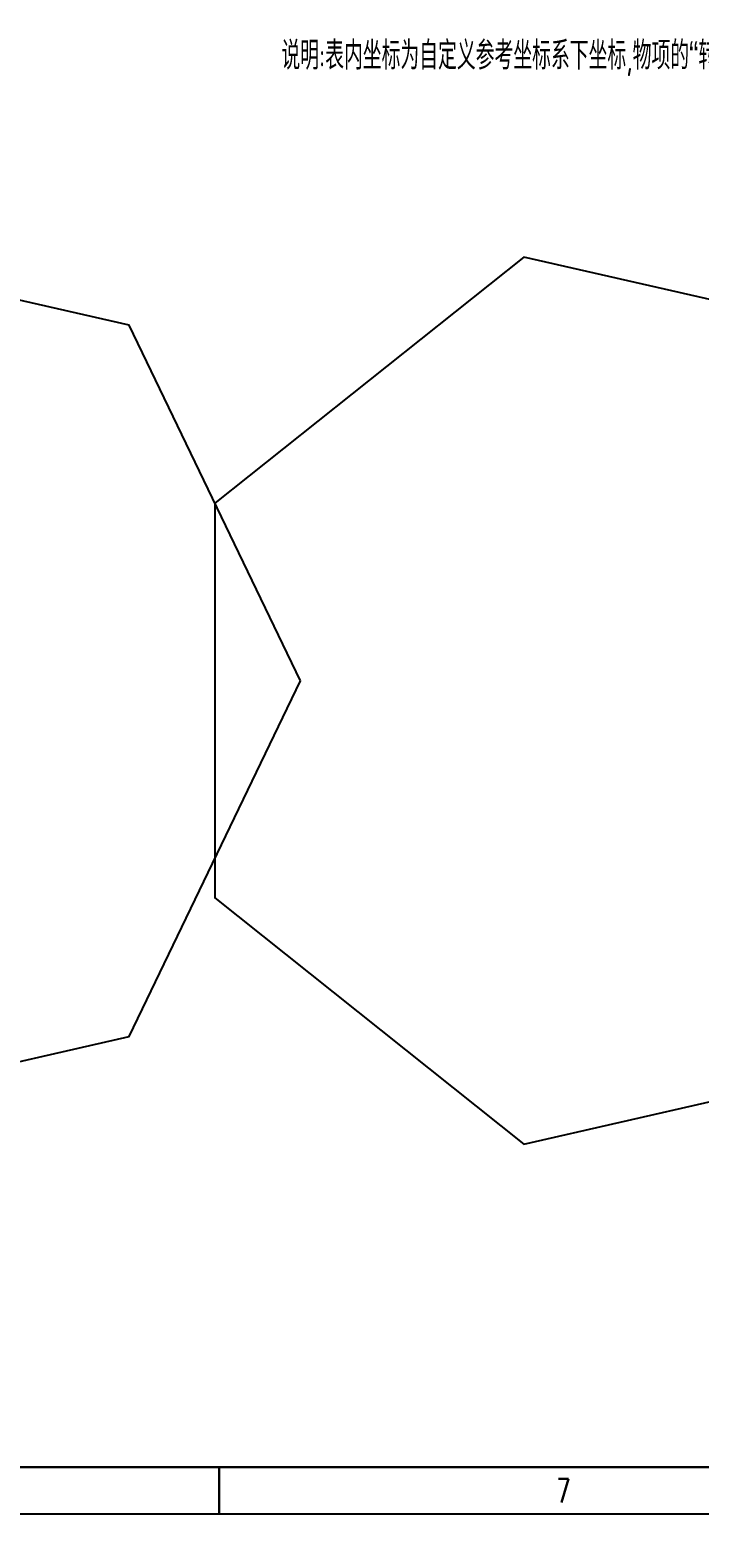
# Model space of a CAD drawing. Extents: x -44955 to 323108, y -94333 to -50667.
# Drawn here: x 21497 to 28596, y -92717 to -76963 of the extents above; entities that cross this region are included whole.
import ezdxf
from ezdxf.enums import TextEntityAlignment as Align

# ---------------------------------------------------------------- set-up
doc = ezdxf.new("R2010")
doc.units = 0
doc.layers.get('0').update_dxf_attribs({"linetype": 'CONTINUOUS'})
doc.layers.add('NHETTP', color=7, linetype='CONTINUOUS')
doc.styles.add('HZbine', font='txt_____.ttf', dxfattribs={"width": 0.7, "bigfont": 'HZTXT'})
doc.styles.add('S1', font='tssdeng.shx', dxfattribs={"width": 0.7, "bigfont": 'tssdchn.shx'})

msp = doc.modelspace()

# ---------------------------------------------------------------- linework, layer by layer
for points in [[(-21016.9, -50666.9), (38433.1, -50666.9), (38433.1, -92716.9), (-21016.9, -92716.9)], [(24370, -83874.1), (22552.5, -80099.9), (18468.5, -79167.8), (15193.4, -81779.6), (15193.4, -85968.6), (18468.5, -88580.4), (22552.5, -87648.2)], [(32637.9, -84081.5), (30820.3, -80307.3), (26736.4, -79375.2), (23461.3, -81987), (23461.3, -86176), (26736.4, -88787.8), (30820.3, -87855.6)]]:
    msp.add_lwpolyline(points, close=True)
at = {"color": 4, "const_width": 25}
msp.add_lwpolyline([(-19766.9, -51166.9), (37929.1, -51166.9), (37929.1, -92216.9), (-19766.9, -92216.9)], close=True, dxfattribs=at)
at = {"color": 4, "flags": 128}
for points in [[(23505.1, -92216.9), (23505.1, -92716.9)], [(23505.1, -92716.9), (23505.1, -92216.9)], [(38433.1, -92716.9), (-21016.9, -92716.9)]]:
    msp.add_lwpolyline(points, dxfattribs=at)

# ---------------------------------------------------------------- texts
at = {"color": 4, "style": 'HZbine', "width": 0.7}
msp.add_text('7', height=250, dxfattribs=at).set_placement((27081.8, -92591.9))
at = {"layer": 'NHETTP', "color": 6, "style": 'S1', "width": 0.7}
msp.add_text('说明:表内坐标为自定义参考坐标系下坐标,物项的“转角”以+X方向为起点逆时针旋转为正.', height=300, dxfattribs=at).set_placement((24165.7, -77235.9), align=Align.MIDDLE_LEFT)

doc.saveas('drawing.dxf')
